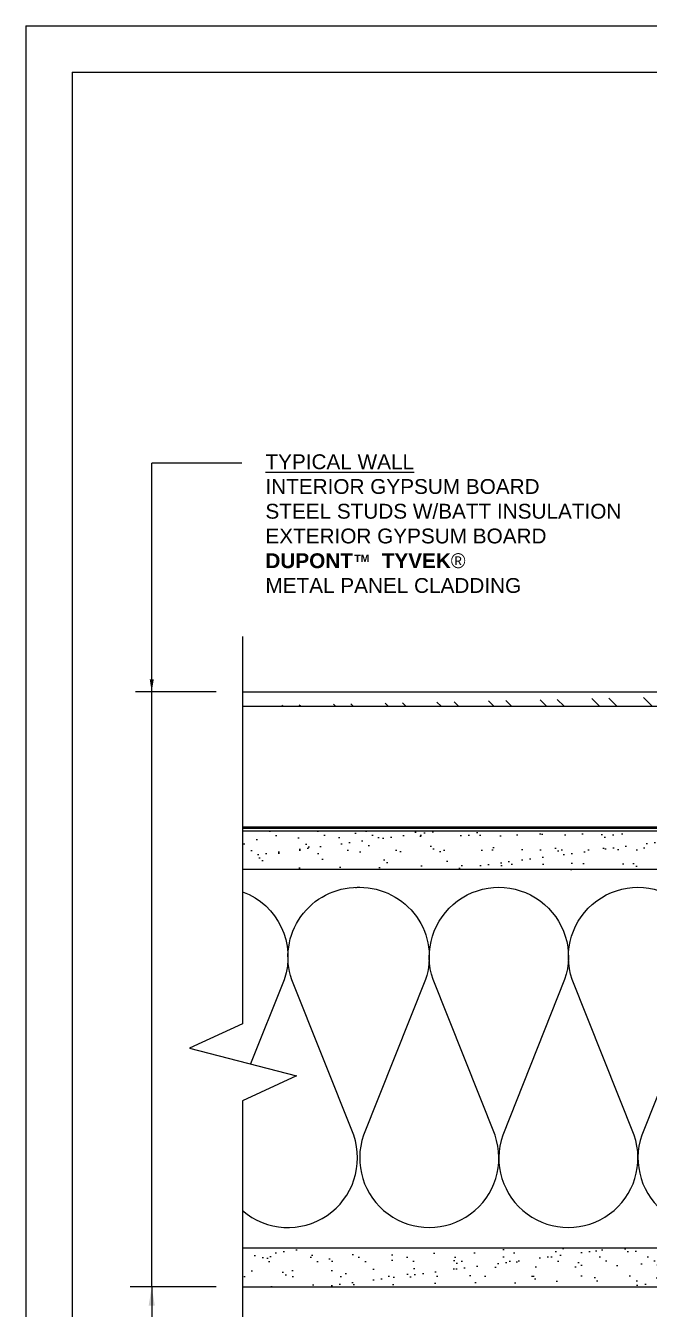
# Model space of a CAD drawing. Extents: x -129 to 26, y 0 to 100.
# Drawn here: x 0 to 10.09, y 12.25 to 33 of the extents above; entities that cross this region are included whole.
import ezdxf

# ---------------------------------------------------------------- set-up
doc = ezdxf.new("R2010")
doc.units = 0
doc.header["$LTSCALE"] = 1.5
doc.header["$MEASUREMENT"] = 0
doc.linetypes.add('DASHED', pattern=[0.75, 0.5, -0.25])
doc.layers.get('DEFPOINTS').update_dxf_attribs({"linetype": 'CONTINUOUS'})
for name, color, linetype in [('8X11-TTB$0$B', 7, 'CONTINUOUS'), ('A-ANNO-TXT0', 252, 'CONTINUOUS'), ('A-GYP_BOARD', 252, 'CONTINUOUS'), ('A-INSULATION', 167, 'CONTINUOUS'), ('CLADDING', 252, 'CONTINUOUS'), ('INSULATION', 40, 'CONTINUOUS'), ('R-SWTS-DET3', 252, 'CONTINUOUS'), ('TEXT', 7, 'CONTINUOUS'), ('TYVEK', 160, 'DASHED')]:
    doc.layers.add(name, color=color, linetype=linetype)
doc.styles.add('DETAILS', font='sanss___.ttf', dxfattribs={"height": 1})
doc.dimstyles.new('TYVEKDETAILS', dxfattribs={"dimscale": 6, "dimtxt": 1.5, "dimasz": 0.1, "dimexe": 0.75, "dimexo": 0.75, "dimgap": 0.75, "dimtad": 0, "dimtih": 1, "dimtoh": 1, "dimdec": 4, "dimzin": 0, "dimtxsty": 'DETAILS', "dimcen": 0.0625, "dimazin": 3, "dimtfac": 1, "dimtdec": 4, "dimtofl": 0, "dimtmove": 0, "dimatfit": 3, "dimtolj": 1, "dimtzin": 0})

msp = doc.modelspace()

# ---------------------------------------------------------------- hatches: boundary and pattern name
at = {"layer": 'A-ANNO-TXT0', "linetype": 'CONTINUOUS'}
h = msp.add_hatch(dxfattribs=at)
h.set_pattern_fill('AR-SAND', color=256, scale=0.25, style=0)
h.set_pattern_definition([(37.50000000000001, (13.10925153612768, -5.064122884167404), (-0.01574833952740204, 0.4817059422532897), [0, -0.38, 0, -0.425, 0, -0.40625]), (7.499999999999999, (13.10925153612768, -5.064122884167404), (0.4424441763169318, 0.7055365163074351), [0, -0.205, 0, -0.3425, 0, -0.13125]), (327.5, (12.80175153612768, -5.064122884167404), (0.7785354654378738, 0.001414763384241124), [0, -0.125, 0, -0.45, 0, -0.5875]), (317.5, (12.80175153612768, -5.064122884167404), (0.7515316511430733, 0.2194188912335623), [0, -0.0625, 0, -0.295, 0, -0.3375])])
h.paths.add_polyline_path([(13.77410403108504, 19.98206003745949), (3.507588848673491, 19.98206003745963), (3.507588339735802, 19.35706003745963), (13.77410403108504, 19.3570600374595)])
h.paths.add_polyline_path([(13.8975943845686, 13.23206003745949), (3.50759000191146, 13.23206003745975), (3.507590001911456, 12.60706003745976), (13.8975943845686, 12.6070600374595)])
at = {"layer": 'CLADDING'}
h = msp.add_hatch(dxfattribs=at)
h.set_pattern_fill('ANSI32', color=256, scale=1.6090908, angle=90, style=0)
h.set_pattern_definition([(135, (14.14903224712796, -5.064122884167404), (-0.4266746310843325, -0.4266746310843324), []), (135, (14.14903224712796, -4.779673130588497), (-0.4266746310843325, -0.4266746310843324), [])])
edge = h.paths.add_edge_path()
edge.add_line((3.507590187875106, 22.23206003745963), (14.31291865937524, 22.23206003745964))
edge.add_line((3.507590187875113, 21.99528338393955), (14.07614200585517, 21.99528338393955))
edge.add_line((14.07614200585517, 21.23206003745963), (14.07614200585517, 21.99528338393955))
edge.add_line((14.07614200585517, 21.79528338393955), (14.07614200585517, 20.2843330369173))
edge.add_line((14.07606903504472, 20.2843330369173), (14.31291865937524, 20.2843330369173))
edge.add_line((14.31291865937524, 22.23206003745963), (14.31291865937523, 20.2843330369173))

# ---------------------------------------------------------------- linework, layer by layer
at = {"layer": '8X11-TTB$0$B', "color": 7}
for q in [(0.75, 0.7499999999999964), (24.75, 32.25000000000001)]:
    msp.add_line((0.7499999999999893, 32.25), q, dxfattribs=at)
at = {"layer": 'A-GYP_BOARD', "elevation": 5.980828076619898e-09}
for points in [[(3.507588848673491, 19.98206003745963), (13.77410403108504, 19.9820600374595), (13.77410403108504, 19.3570600374595), (3.507588339735804, 19.35706003745963)], [(3.507590001911456, 12.60706003745976), (13.8975943845686, 12.6070600374595), (13.8975943845686, 13.2320600374595), (3.50759000191146, 13.23206003745976)]]:
    msp.add_lwpolyline(points, dxfattribs=at)
at = {"layer": 'A-INSULATION', "elevation": 5.980828076619898e-09}
msp.add_lwpolyline([(5.331558774358065, 19.06705597546441, -0.01558219737090597), (5.401627606837387, 19.06924015854916)], format="xyb", dxfattribs=at)
at = {"layer": 'CLADDING'}
for p, q in [((3.507590187875106, 22.23206003745963, 5.980828076619937e-09), (14.31291865937524, 22.23206003745964, 5.980828076619937e-09)), ((3.507590187875113, 21.99528338393955, 3.00083124915849e-09), (14.07614200585517, 21.99528338393955, 3.00083124915849e-09))]:
    msp.add_line(p, q, dxfattribs=at)
at = {"layer": 'CLADDING', "elevation": 5.980828076619937e-09}
msp.add_lwpolyline([(3.507592713941271, 23.12500191291159), (3.507586307141061, 16.8609357635258), (2.650928415214004, 16.46564737817572), (4.381388736510139, 16.02181247867047), (3.507590001911474, 15.61877620961194), (3.507590001911446, 10.87185136671486)], dxfattribs=at)
at = {"layer": 'DEFPOINTS'}
for q in [(0, -3.552713678800501e-15), (25.5, 33)]:
    msp.add_line((-5.329070518200751e-15, 33), q, dxfattribs=at)
at = {"layer": 'INSULATION', "elevation": 5.980828076619898e-09}
for points in [[(3.507588047806179, 18.99855639496005, -0.4078632690520697), (4.179685506032488, 17.57569459582833), (3.636889026480473, 16.2127645334019)], [(3.507590001911463, 13.84111594854755, 0.7660710413643121), (5.304685506031124, 15.0616933645677), (4.303466840791575, 17.57569459582743, -0.5155500965725927), (5.366576173412373, 19.0686939801954)], [(5.401627606837387, 19.06924015854916, -0.5155500965722299), (6.464736939458184, 17.57624077418152), (5.463518274217272, 15.06223954291838, 1.404370499403762), (7.589736939457048, 15.06223954292111), (6.588518274217272, 17.57624077418107, -1.404370499398822), (8.714736939458412, 17.57624077418107), (7.713518274217499, 15.06223954291747, 1.404370499403763), (9.839736939457048, 15.06223954292043), (8.838518274217499, 17.57624077418016, -1.404370499398822), (10.96473693945841, 17.57624077418107), (9.963518274217499, 15.06223954291747, 1.404370499403762), (12.08973693945705, 15.06223954292043), (11.0885182742175, 17.57624077418016, -0.5275875311540642), (12.19420150463114, 19.06843429802168)]]:
    msp.add_lwpolyline(points, format="xyb", dxfattribs=at)
at = {"layer": 'R-SWTS-DET3', "linetype": 'CONTINUOUS'}
for p, q in [((3.507590998523968, 22.23206003745963, 5.980828076619937e-09), (3.507590187875113, 21.99528338393955, 3.00083124915849e-09)), ((3.507585831133872, 21.02311106685784, 3.000831249158451e-09), (3.507589510541166, 20.79486543233579, 5.980828076619937e-09))]:
    msp.add_line(p, q, dxfattribs=at)
at = {"layer": 'TEXT'}
for p, q in [((3.495350750694747, 25.92748543155197, 1.198249057493691e-08), (2.038504152543602, 25.92748543155197, 1.198249057493691e-08)), ((3.080615217281718, 22.23206003745963, 1.198249057493691e-08), (1.774403219410722, 22.2320600374596, 1.198249057493691e-08)), ((2.038531236212108, 12.60706003745974, 1.198249057493688e-08), (2.038531236212116, 22.2320600374596, 1.198249057493691e-08)), ((3.080615217281717, 12.60706003745975, 8.981659325778389e-09), (1.689739293790272, 12.60706003745972, 8.981659325778389e-09))]:
    msp.add_line(p, q, dxfattribs=at)
at = {"layer": 'TYVEK', "const_width": 0.04, "elevation": 3.000831249158451e-09}
msp.add_lwpolyline([(13.8527415715092, 14.1103337698706), (13.8527415715092, 19.93342420093415, 0.4142134732284982), (13.75274160194507, 20.03342420093415), (3.507590187875113, 20.03342731913504)], format="xyb", dxfattribs=at)

# ---------------------------------------------------------------- texts
at = {"layer": 'TEXT', "insert": (3.877159404383697, 26.06946714752782, 1.198249057493691e-08), "char_height": 0.239999999976, "width": 8.659857940904283, "attachment_point": 1, "style": 'DETAILS'}
msp.add_mtext('{\\fArial|b0|i0|c0|p34;\\LTYPICAL WALL\\P}INTERIOR GYPSUM BOARD\\PSTEEL STUDS W/BATT INSULATION\\PEXTERIOR GYPSUM BOARD\\P{\\fSansSerif|b1|i0|c2|p2;DUPONT     TYVEK\\fSymbol|b0|i0|c2|p18;â }\\PMETAL PANEL CLADDING', dxfattribs=at)
at = {"layer": 'TEXT', "insert": (5.314085902475433, 24.38716371448744, 1.198249057493691e-08), "char_height": 0.119999999988, "attachment_point": 4, "style": 'DETAILS'}
msp.add_mtext('{\\fSansSerif|b1|i0|c2|p2;TM}', dxfattribs=at)

# ---------------------------------------------------------------- leaders
at = {"layer": 'TEXT'}
for points, override in [([(2.038531236212116, 22.2320600374596, 1.198249057493691e-08), (2.038504152543602, 25.92748543155197, 1.198249057493691e-08)], {"dimscale": 2, "dimfxl": 3}), ([(2.038531236212108, 12.60706003745974, 1.198249057493688e-08), (2.038531236212108, 10.65095862772693, 1.198249057493688e-08)], {"dimscale": 3, "dimfxl": 3})]:
    msp.add_leader(points, dimstyle='TYVEKDETAILS', override=override, dxfattribs=at)

doc.saveas('drawing.dxf')
